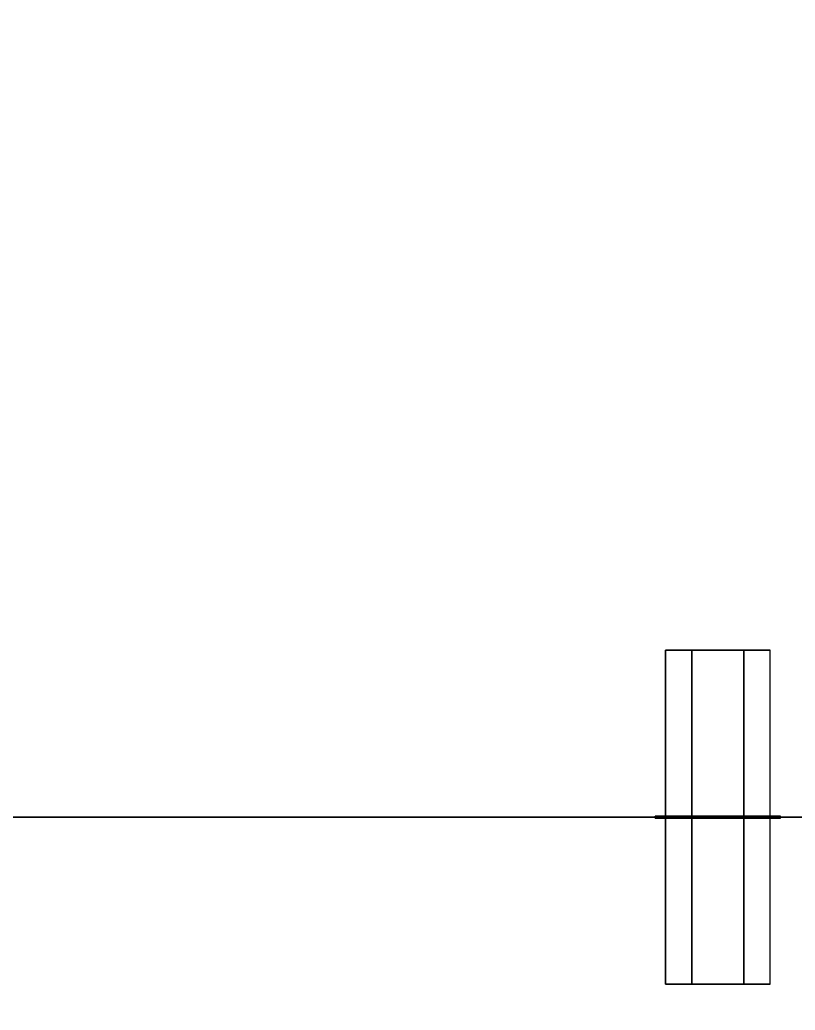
# Model space of a CAD drawing. Extents: x 0 to 2775, y -2341 to 0.
# Drawn here: x 587.57 to 624.71, y -847.58 to -800.12 of the extents above; entities that cross this region are included whole.
import ezdxf

# ---------------------------------------------------------------- set-up
doc = ezdxf.new("R2010")
doc.units = 0
for name, color, linetype in [('LAYER0', 7, 'CONTINUOUS'), ('LAYER10', 7, 'CONTINUOUS'), ('LAYER153', 7, 'CONTINUOUS'), ('LAYER154', 254, 'CONTINUOUS'), ('LAYER24', 7, 'CONTINUOUS'), ('LAYER25', 7, 'CONTINUOUS'), ('LAYER26', 254, 'CONTINUOUS'), ('LAYER30', 7, 'CONTINUOUS'), ('LAYER31', 254, 'CONTINUOUS'), ('LAYER35', 7, 'CONTINUOUS'), ('LAYER36', 254, 'CONTINUOUS'), ('LAYER40', 7, 'CONTINUOUS'), ('LAYER41', 254, 'CONTINUOUS'), ('LAYER45', 7, 'CONTINUOUS'), ('LAYER46', 254, 'CONTINUOUS'), ('LAYER50', 7, 'CONTINUOUS'), ('LAYER51', 7, 'CONTINUOUS')]:
    doc.layers.add(name, color=color, linetype=linetype)

msp = doc.modelspace()

# ---------------------------------------------------------------- linework, layer by layer
at = {"layer": 'LAYER0', "invisible_edges": 1}
for points in [[(2775, 0), (18, -2341), (18, 0), (2775, 0)], [(18, -2341), (2775, 0), (2775, -2341), (18, -2341)], [(2775, -2341, 5), (18, 0, 5), (18, -2341, 5), (2775, -2341, 5)], [(18, 0, 5), (2775, -2341, 5), (2775, 0, 5), (18, 0, 5)]]:
    msp.add_3dface(points, dxfattribs=at)
at = {"layer": 'LAYER10', "invisible_edges": 1}
for points in [[(168, -838.334, 2464), (718, -209.0039, 2464), (168, -209.0039, 2464), (168, -838.334, 2464)], [(718, -209.0039, 2464), (168, -838.334, 2464), (718, -838.334, 2464), (718, -209.0039, 2464)], [(718, -838.334, 2446), (168, -209.0039, 2446), (718, -209.0039, 2446), (718, -838.334, 2446)], [(168, -209.0039, 2446), (718, -838.334, 2446), (168, -838.334, 2446), (168, -209.0039, 2446)], [(168, -838.334, 2464), (718, -838.334, 2446), (718, -838.334, 2464), (168, -838.334, 2464)], [(718, -838.334, 2446), (168, -838.334, 2464), (168, -838.334, 2446), (718, -838.334, 2446)]]:
    msp.add_3dface(points, dxfattribs=at)
at = {"layer": 'LAYER153', "invisible_edges": 1}
for points in [[(192.6, -209.0029, 1425), (658, -838.333, 1425), (192.6, -838.333, 1425), (192.6, -209.0029, 1425)], [(658, -838.333, 1425), (192.6, -209.0029, 1425), (658, -209.0029, 1425), (658, -838.333, 1425)], [(658, -209.0029, 1443), (192.6, -838.333, 1443), (658, -838.333, 1443), (658, -209.0029, 1443)], [(192.6, -838.333, 1443), (658, -209.0029, 1443), (192.6, -209.0029, 1443), (192.6, -838.333, 1443)], [(192.6, -838.333, 1443), (658, -838.333, 1425), (658, -838.333, 1443), (192.6, -838.333, 1443)], [(658, -838.333, 1425), (192.6, -838.333, 1443), (192.6, -838.333, 1425), (658, -838.333, 1425)]]:
    msp.add_3dface(points, dxfattribs=at)
at = {"layer": 'LAYER154'}
for points in [[(623.5, -830.333, 1422.5), (618.5, -830.333, 1422.5), (619.75, -830.333, 1424.665), (622.25, -830.333, 1424.665)], [(623.5, -830.333, 1422.5), (622.25, -830.333, 1420.335), (619.75, -830.333, 1420.335), (618.5, -830.333, 1422.5)], [(618, -838.283, 1422.5), (624, -838.283, 1422.5), (622.5, -838.283, 1425.098), (619.5, -838.283, 1425.098)], [(618, -838.283, 1422.5), (624, -838.283, 1422.5), (622.5, -838.283, 1419.902), (619.5, -838.283, 1419.902)], [(618, -838.3831, 1422.5), (624, -838.3831, 1422.5), (622.5, -838.3831, 1425.098), (619.5, -838.3831, 1425.098)], [(618, -838.3831, 1422.5), (624, -838.3831, 1422.5), (622.5, -838.3831, 1419.902), (619.5, -838.3831, 1419.902)], [(623.5, -846.333, 1422.5), (618.5, -846.333, 1422.5), (619.75, -846.333, 1424.665), (622.25, -846.333, 1424.665)], [(623.5, -846.333, 1422.5), (622.25, -846.333, 1420.335), (619.75, -846.333, 1420.335), (618.5, -846.333, 1422.5)]]:
    msp.add_3dface(points, dxfattribs=at)
at = {"layer": 'LAYER24', "invisible_edges": 1}
for points in [[(192.6, -838.334, 2039), (658, -209.0039, 2039), (192.6, -209.0039, 2039), (192.6, -838.334, 2039)], [(658, -209.0039, 2039), (192.6, -838.334, 2039), (658, -838.334, 2039), (658, -209.0039, 2039)], [(658, -838.334, 2021), (192.6, -209.0039, 2021), (658, -209.0039, 2021), (658, -838.334, 2021)], [(192.6, -209.0039, 2021), (658, -838.334, 2021), (192.6, -838.334, 2021), (192.6, -209.0039, 2021)], [(192.6, -838.334, 2039), (658, -838.334, 2021), (658, -838.334, 2039), (192.6, -838.334, 2039)], [(658, -838.334, 2021), (192.6, -838.334, 2039), (192.6, -838.334, 2021), (658, -838.334, 2021)]]:
    msp.add_3dface(points, dxfattribs=at)
at = {"layer": 'LAYER25', "invisible_edges": 1}
for points in [[(192.6, -209.0039, 889), (658, -838.334, 889), (192.6, -838.334, 889), (192.6, -209.0039, 889)], [(658, -838.334, 889), (192.6, -209.0039, 889), (658, -209.0039, 889), (658, -838.334, 889)], [(658, -209.0039, 907), (192.6, -838.334, 907), (658, -838.334, 907), (658, -209.0039, 907)], [(192.6, -838.334, 907), (658, -209.0039, 907), (192.6, -209.0039, 907), (192.6, -838.334, 907)], [(192.6, -838.334, 907), (658, -838.334, 889), (658, -838.334, 907), (192.6, -838.334, 907)], [(658, -838.334, 889), (192.6, -838.334, 907), (192.6, -838.334, 889), (658, -838.334, 889)]]:
    msp.add_3dface(points, dxfattribs=at)
at = {"layer": 'LAYER26'}
for points in [[(623.5, -830.334, 886.5), (618.5, -830.334, 886.5), (619.75, -830.334, 888.665), (622.25, -830.334, 888.665)], [(623.5, -830.334, 886.5), (622.25, -830.334, 884.3349), (619.75, -830.334, 884.3349), (618.5, -830.334, 886.5)], [(618, -838.2839, 886.5), (624, -838.2839, 886.5), (622.5, -838.2839, 889.0981), (619.5, -838.2839, 889.0981)], [(618, -838.2839, 886.5), (624, -838.2839, 886.5), (622.5, -838.2839, 883.9019), (619.5, -838.2839, 883.9019)], [(618, -838.384, 886.5), (624, -838.384, 886.5), (622.5, -838.384, 889.0981), (619.5, -838.384, 889.0981)], [(618, -838.384, 886.5), (624, -838.384, 886.5), (622.5, -838.384, 883.9019), (619.5, -838.384, 883.9019)], [(623.5, -846.334, 886.5), (618.5, -846.334, 886.5), (619.75, -846.334, 888.665), (622.25, -846.334, 888.665)], [(623.5, -846.334, 886.5), (622.25, -846.334, 884.3349), (619.75, -846.334, 884.3349), (618.5, -846.334, 886.5)]]:
    msp.add_3dface(points, dxfattribs=at)
at = {"layer": 'LAYER30', "invisible_edges": 1}
for points in [[(192.6, -209.0039, 353), (658, -838.334, 353), (192.6, -838.334, 353), (192.6, -209.0039, 353)], [(658, -838.334, 353), (192.6, -209.0039, 353), (658, -209.0039, 353), (658, -838.334, 353)], [(658, -209.0039, 371), (192.6, -838.334, 371), (658, -838.334, 371), (658, -209.0039, 371)], [(192.6, -838.334, 371), (658, -209.0039, 371), (192.6, -209.0039, 371), (192.6, -838.334, 371)], [(192.6, -838.334, 371), (658, -838.334, 353), (658, -838.334, 371), (192.6, -838.334, 371)], [(658, -838.334, 353), (192.6, -838.334, 371), (192.6, -838.334, 353), (658, -838.334, 353)]]:
    msp.add_3dface(points, dxfattribs=at)
at = {"layer": 'LAYER31'}
for points in [[(623.5, -830.334, 350.5), (618.5, -830.334, 350.5), (619.75, -830.334, 352.665), (622.25, -830.334, 352.665)], [(623.5, -830.334, 350.5), (622.25, -830.334, 348.3349), (619.75, -830.334, 348.3349), (618.5, -830.334, 350.5)], [(618, -838.2839, 350.5), (624, -838.2839, 350.5), (622.5, -838.2839, 353.0981), (619.5, -838.2839, 353.0981)], [(618, -838.2839, 350.5), (624, -838.2839, 350.5), (622.5, -838.2839, 347.9019), (619.5, -838.2839, 347.9019)], [(618, -838.384, 350.5), (624, -838.384, 350.5), (622.5, -838.384, 353.0981), (619.5, -838.384, 353.0981)], [(618, -838.384, 350.5), (624, -838.384, 350.5), (622.5, -838.384, 347.9019), (619.5, -838.384, 347.9019)], [(623.5, -846.334, 350.5), (618.5, -846.334, 350.5), (619.75, -846.334, 352.665), (622.25, -846.334, 352.665)], [(623.5, -846.334, 350.5), (622.25, -846.334, 348.3349), (619.75, -846.334, 348.3349), (618.5, -846.334, 350.5)]]:
    msp.add_3dface(points, dxfattribs=at)
at = {"layer": 'LAYER35', "invisible_edges": 1}
for points in [[(192.6, -209.0039, 621), (658, -838.334, 621), (192.6, -838.334, 621), (192.6, -209.0039, 621)], [(658, -838.334, 621), (192.6, -209.0039, 621), (658, -209.0039, 621), (658, -838.334, 621)], [(658, -209.0039, 639), (192.6, -838.334, 639), (658, -838.334, 639), (658, -209.0039, 639)], [(192.6, -838.334, 639), (658, -209.0039, 639), (192.6, -209.0039, 639), (192.6, -838.334, 639)], [(192.6, -838.334, 639), (658, -838.334, 621), (658, -838.334, 639), (192.6, -838.334, 639)], [(658, -838.334, 621), (192.6, -838.334, 639), (192.6, -838.334, 621), (658, -838.334, 621)]]:
    msp.add_3dface(points, dxfattribs=at)
at = {"layer": 'LAYER36'}
for points in [[(623.5, -830.334, 618.5), (618.5, -830.334, 618.5), (619.75, -830.334, 620.665), (622.25, -830.334, 620.665)], [(623.5, -830.334, 618.5), (622.25, -830.334, 616.3349), (619.75, -830.334, 616.3349), (618.5, -830.334, 618.5)], [(618, -838.2839, 618.5), (624, -838.2839, 618.5), (622.5, -838.2839, 621.0981), (619.5, -838.2839, 621.0981)], [(618, -838.2839, 618.5), (624, -838.2839, 618.5), (622.5, -838.2839, 615.9019), (619.5, -838.2839, 615.9019)], [(618, -838.384, 618.5), (624, -838.384, 618.5), (622.5, -838.384, 621.0981), (619.5, -838.384, 621.0981)], [(618, -838.384, 618.5), (624, -838.384, 618.5), (622.5, -838.384, 615.9019), (619.5, -838.384, 615.9019)], [(623.5, -846.334, 618.5), (618.5, -846.334, 618.5), (619.75, -846.334, 620.665), (622.25, -846.334, 620.665)], [(623.5, -846.334, 618.5), (622.25, -846.334, 616.3349), (619.75, -846.334, 616.3349), (618.5, -846.334, 618.5)]]:
    msp.add_3dface(points, dxfattribs=at)
at = {"layer": 'LAYER40', "invisible_edges": 1}
for points in [[(192.6, -209.0039, 1157), (658, -838.334, 1157), (192.6, -838.334, 1157), (192.6, -209.0039, 1157)], [(658, -838.334, 1157), (192.6, -209.0039, 1157), (658, -209.0039, 1157), (658, -838.334, 1157)], [(658, -209.0039, 1175), (192.6, -838.334, 1175), (658, -838.334, 1175), (658, -209.0039, 1175)], [(192.6, -838.334, 1175), (658, -209.0039, 1175), (192.6, -209.0039, 1175), (192.6, -838.334, 1175)], [(192.6, -838.334, 1175), (658, -838.334, 1157), (658, -838.334, 1175), (192.6, -838.334, 1175)], [(658, -838.334, 1157), (192.6, -838.334, 1175), (192.6, -838.334, 1157), (658, -838.334, 1157)]]:
    msp.add_3dface(points, dxfattribs=at)
at = {"layer": 'LAYER41'}
for points in [[(623.5, -830.334, 1154.5), (618.5, -830.334, 1154.5), (619.75, -830.334, 1156.665), (622.25, -830.334, 1156.665)], [(623.5, -830.334, 1154.5), (622.25, -830.334, 1152.335), (619.75, -830.334, 1152.335), (618.5, -830.334, 1154.5)], [(618, -838.2839, 1154.5), (624, -838.2839, 1154.5), (622.5, -838.2839, 1157.098), (619.5, -838.2839, 1157.098)], [(618, -838.2839, 1154.5), (624, -838.2839, 1154.5), (622.5, -838.2839, 1151.902), (619.5, -838.2839, 1151.902)], [(618, -838.384, 1154.5), (624, -838.384, 1154.5), (622.5, -838.384, 1157.098), (619.5, -838.384, 1157.098)], [(618, -838.384, 1154.5), (624, -838.384, 1154.5), (622.5, -838.384, 1151.902), (619.5, -838.384, 1151.902)], [(623.5, -846.334, 1154.5), (618.5, -846.334, 1154.5), (619.75, -846.334, 1156.665), (622.25, -846.334, 1156.665)], [(623.5, -846.334, 1154.5), (622.25, -846.334, 1152.335), (619.75, -846.334, 1152.335), (618.5, -846.334, 1154.5)]]:
    msp.add_3dface(points, dxfattribs=at)
at = {"layer": 'LAYER45', "invisible_edges": 1}
for points in [[(192.6, -209.0039, 1693), (658, -838.334, 1693), (192.6, -838.334, 1693), (192.6, -209.0039, 1693)], [(658, -838.334, 1693), (192.6, -209.0039, 1693), (658, -209.0039, 1693), (658, -838.334, 1693)], [(658, -209.0039, 1711), (192.6, -838.334, 1711), (658, -838.334, 1711), (658, -209.0039, 1711)], [(192.6, -838.334, 1711), (658, -209.0039, 1711), (192.6, -209.0039, 1711), (192.6, -838.334, 1711)], [(192.6, -838.334, 1711), (658, -838.334, 1693), (658, -838.334, 1711), (192.6, -838.334, 1711)], [(658, -838.334, 1693), (192.6, -838.334, 1711), (192.6, -838.334, 1693), (658, -838.334, 1693)]]:
    msp.add_3dface(points, dxfattribs=at)
at = {"layer": 'LAYER46'}
for points in [[(623.5, -830.334, 1690.5), (618.5, -830.334, 1690.5), (619.75, -830.334, 1692.665), (622.25, -830.334, 1692.665)], [(623.5, -830.334, 1690.5), (622.25, -830.334, 1688.335), (619.75, -830.334, 1688.335), (618.5, -830.334, 1690.5)], [(618, -838.2839, 1690.5), (624, -838.2839, 1690.5), (622.5, -838.2839, 1693.098), (619.5, -838.2839, 1693.098)], [(618, -838.2839, 1690.5), (624, -838.2839, 1690.5), (622.5, -838.2839, 1687.902), (619.5, -838.2839, 1687.902)], [(618, -838.384, 1690.5), (624, -838.384, 1690.5), (622.5, -838.384, 1693.098), (619.5, -838.384, 1693.098)], [(618, -838.384, 1690.5), (624, -838.384, 1690.5), (622.5, -838.384, 1687.902), (619.5, -838.384, 1687.902)], [(623.5, -846.334, 1690.5), (618.5, -846.334, 1690.5), (619.75, -846.334, 1692.665), (622.25, -846.334, 1692.665)], [(623.5, -846.334, 1690.5), (622.25, -846.334, 1688.335), (619.75, -846.334, 1688.335), (618.5, -846.334, 1690.5)]]:
    msp.add_3dface(points, dxfattribs=at)
at = {"layer": 'LAYER50', "invisible_edges": 1}
for points in [[(168, -838.334, 2465), (718, -838.334, 5), (168, -838.334, 5), (168, -838.334, 2465)], [(718, -838.334, 5), (168, -838.334, 2465), (718, -838.334, 2465), (718, -838.334, 5)], [(168, -856.334, 5), (718, -838.334, 5), (718, -856.334, 5), (168, -856.334, 5)], [(718, -838.334, 5), (168, -856.334, 5), (168, -838.334, 5), (718, -838.334, 5)], [(168, -838.334, 2465), (718, -856.334, 2465), (718, -838.334, 2465), (168, -838.334, 2465)], [(718, -856.334, 2465), (168, -838.334, 2465), (168, -856.334, 2465), (718, -856.334, 2465)]]:
    msp.add_3dface(points, dxfattribs=at)
at = {"layer": 'LAYER51', "invisible_edges": 1}
for points in [[(168, -209.0039, 85), (718, -838.334, 85), (168, -838.334, 85), (168, -209.0039, 85)], [(718, -838.334, 85), (168, -209.0039, 85), (718, -209.0039, 85), (718, -838.334, 85)], [(718, -209.0039, 103), (168, -838.334, 103), (718, -838.334, 103), (718, -209.0039, 103)], [(168, -838.334, 103), (718, -209.0039, 103), (168, -209.0039, 103), (168, -838.334, 103)], [(168, -838.334, 103), (718, -838.334, 85), (718, -838.334, 103), (168, -838.334, 103)], [(718, -838.334, 85), (168, -838.334, 103), (168, -838.334, 85), (718, -838.334, 85)]]:
    msp.add_3dface(points, dxfattribs=at)

# ---------------------------------------------------------------- meshes
at = {"layer": 'LAYER154'}
mesh = msp.add_polymesh((2, 6), dxfattribs=dict(at, n_close=True))
for k, corner in enumerate([(623.5, -830.333, 1422.5), (622.25, -830.333, 1424.665), (619.75, -830.333, 1424.665), (618.5, -830.333, 1422.5), (619.75, -830.333, 1420.335), (622.25, -830.333, 1420.335), (623.5, -846.333, 1422.5), (622.25, -846.333, 1424.665), (619.75, -846.333, 1424.665), (618.5, -846.333, 1422.5), (619.75, -846.333, 1420.335), (622.25, -846.333, 1420.335)]):
    mesh.set_mesh_vertex(divmod(k, 6), corner)
mesh = msp.add_polymesh((2, 6), dxfattribs=dict(at, n_close=True))
for k, corner in enumerate([(624, -838.283, 1422.5), (622.5, -838.283, 1425.098), (619.5, -838.283, 1425.098), (618, -838.283, 1422.5), (619.5, -838.283, 1419.902), (622.5, -838.283, 1419.902), (624, -838.3831, 1422.5), (622.5, -838.3831, 1425.098), (619.5, -838.3831, 1425.098), (618, -838.3831, 1422.5), (619.5, -838.3831, 1419.902), (622.5, -838.3831, 1419.902)]):
    mesh.set_mesh_vertex(divmod(k, 6), corner)
at = {"layer": 'LAYER26'}
mesh = msp.add_polymesh((2, 6), dxfattribs=dict(at, n_close=True))
for k, corner in enumerate([(623.5, -830.334, 886.5), (622.25, -830.334, 888.665), (619.75, -830.334, 888.665), (618.5, -830.334, 886.5), (619.75, -830.334, 884.3349), (622.25, -830.334, 884.3349), (623.5, -846.334, 886.5), (622.25, -846.334, 888.665), (619.75, -846.334, 888.665), (618.5, -846.334, 886.5), (619.75, -846.334, 884.3349), (622.25, -846.334, 884.3349)]):
    mesh.set_mesh_vertex(divmod(k, 6), corner)
mesh = msp.add_polymesh((2, 6), dxfattribs=dict(at, n_close=True))
for k, corner in enumerate([(624, -838.2839, 886.5), (622.5, -838.2839, 889.0981), (619.5, -838.2839, 889.0981), (618, -838.2839, 886.5), (619.5, -838.2839, 883.9019), (622.5, -838.2839, 883.9019), (624, -838.384, 886.5), (622.5, -838.384, 889.0981), (619.5, -838.384, 889.0981), (618, -838.384, 886.5), (619.5, -838.384, 883.9019), (622.5, -838.384, 883.9019)]):
    mesh.set_mesh_vertex(divmod(k, 6), corner)
at = {"layer": 'LAYER31'}
mesh = msp.add_polymesh((2, 6), dxfattribs=dict(at, n_close=True))
for k, corner in enumerate([(623.5, -830.334, 350.5), (622.25, -830.334, 352.665), (619.75, -830.334, 352.665), (618.5, -830.334, 350.5), (619.75, -830.334, 348.3349), (622.25, -830.334, 348.3349), (623.5, -846.334, 350.5), (622.25, -846.334, 352.665), (619.75, -846.334, 352.665), (618.5, -846.334, 350.5), (619.75, -846.334, 348.3349), (622.25, -846.334, 348.3349)]):
    mesh.set_mesh_vertex(divmod(k, 6), corner)
mesh = msp.add_polymesh((2, 6), dxfattribs=dict(at, n_close=True))
for k, corner in enumerate([(624, -838.2839, 350.5), (622.5, -838.2839, 353.0981), (619.5, -838.2839, 353.0981), (618, -838.2839, 350.5), (619.5, -838.2839, 347.9019), (622.5, -838.2839, 347.9019), (624, -838.384, 350.5), (622.5, -838.384, 353.0981), (619.5, -838.384, 353.0981), (618, -838.384, 350.5), (619.5, -838.384, 347.9019), (622.5, -838.384, 347.9019)]):
    mesh.set_mesh_vertex(divmod(k, 6), corner)
at = {"layer": 'LAYER36'}
mesh = msp.add_polymesh((2, 6), dxfattribs=dict(at, n_close=True))
for k, corner in enumerate([(623.5, -830.334, 618.5), (622.25, -830.334, 620.665), (619.75, -830.334, 620.665), (618.5, -830.334, 618.5), (619.75, -830.334, 616.3349), (622.25, -830.334, 616.3349), (623.5, -846.334, 618.5), (622.25, -846.334, 620.665), (619.75, -846.334, 620.665), (618.5, -846.334, 618.5), (619.75, -846.334, 616.3349), (622.25, -846.334, 616.3349)]):
    mesh.set_mesh_vertex(divmod(k, 6), corner)
mesh = msp.add_polymesh((2, 6), dxfattribs=dict(at, n_close=True))
for k, corner in enumerate([(624, -838.2839, 618.5), (622.5, -838.2839, 621.0981), (619.5, -838.2839, 621.0981), (618, -838.2839, 618.5), (619.5, -838.2839, 615.9019), (622.5, -838.2839, 615.9019), (624, -838.384, 618.5), (622.5, -838.384, 621.0981), (619.5, -838.384, 621.0981), (618, -838.384, 618.5), (619.5, -838.384, 615.9019), (622.5, -838.384, 615.9019)]):
    mesh.set_mesh_vertex(divmod(k, 6), corner)
at = {"layer": 'LAYER41'}
mesh = msp.add_polymesh((2, 6), dxfattribs=dict(at, n_close=True))
for k, corner in enumerate([(623.5, -830.334, 1154.5), (622.25, -830.334, 1156.665), (619.75, -830.334, 1156.665), (618.5, -830.334, 1154.5), (619.75, -830.334, 1152.335), (622.25, -830.334, 1152.335), (623.5, -846.334, 1154.5), (622.25, -846.334, 1156.665), (619.75, -846.334, 1156.665), (618.5, -846.334, 1154.5), (619.75, -846.334, 1152.335), (622.25, -846.334, 1152.335)]):
    mesh.set_mesh_vertex(divmod(k, 6), corner)
mesh = msp.add_polymesh((2, 6), dxfattribs=dict(at, n_close=True))
for k, corner in enumerate([(624, -838.2839, 1154.5), (622.5, -838.2839, 1157.098), (619.5, -838.2839, 1157.098), (618, -838.2839, 1154.5), (619.5, -838.2839, 1151.902), (622.5, -838.2839, 1151.902), (624, -838.384, 1154.5), (622.5, -838.384, 1157.098), (619.5, -838.384, 1157.098), (618, -838.384, 1154.5), (619.5, -838.384, 1151.902), (622.5, -838.384, 1151.902)]):
    mesh.set_mesh_vertex(divmod(k, 6), corner)
at = {"layer": 'LAYER46'}
mesh = msp.add_polymesh((2, 6), dxfattribs=dict(at, n_close=True))
for k, corner in enumerate([(623.5, -830.334, 1690.5), (622.25, -830.334, 1692.665), (619.75, -830.334, 1692.665), (618.5, -830.334, 1690.5), (619.75, -830.334, 1688.335), (622.25, -830.334, 1688.335), (623.5, -846.334, 1690.5), (622.25, -846.334, 1692.665), (619.75, -846.334, 1692.665), (618.5, -846.334, 1690.5), (619.75, -846.334, 1688.335), (622.25, -846.334, 1688.335)]):
    mesh.set_mesh_vertex(divmod(k, 6), corner)
mesh = msp.add_polymesh((2, 6), dxfattribs=dict(at, n_close=True))
for k, corner in enumerate([(624, -838.2839, 1690.5), (622.5, -838.2839, 1693.098), (619.5, -838.2839, 1693.098), (618, -838.2839, 1690.5), (619.5, -838.2839, 1687.902), (622.5, -838.2839, 1687.902), (624, -838.384, 1690.5), (622.5, -838.384, 1693.098), (619.5, -838.384, 1693.098), (618, -838.384, 1690.5), (619.5, -838.384, 1687.902), (622.5, -838.384, 1687.902)]):
    mesh.set_mesh_vertex(divmod(k, 6), corner)

doc.saveas('drawing.dxf')
